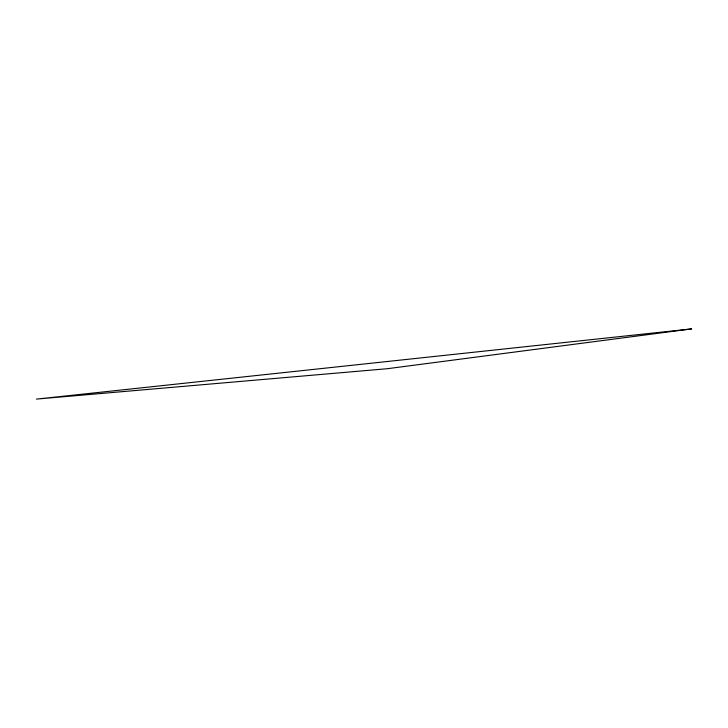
<?xml version="1.0" encoding="UTF-8"?>
<svg xmlns="http://www.w3.org/2000/svg" width="728" height="728" viewBox="0 0 728 728"><rect width="100%" height="100%" fill="white"/><g stroke="black" fill="none" stroke-linecap="round" stroke-linejoin="round"><path stroke-width="1.09" d="M691.6 328.901L387.278 368.714L36.4 399.099L691.6 328.901"/></g></svg>
